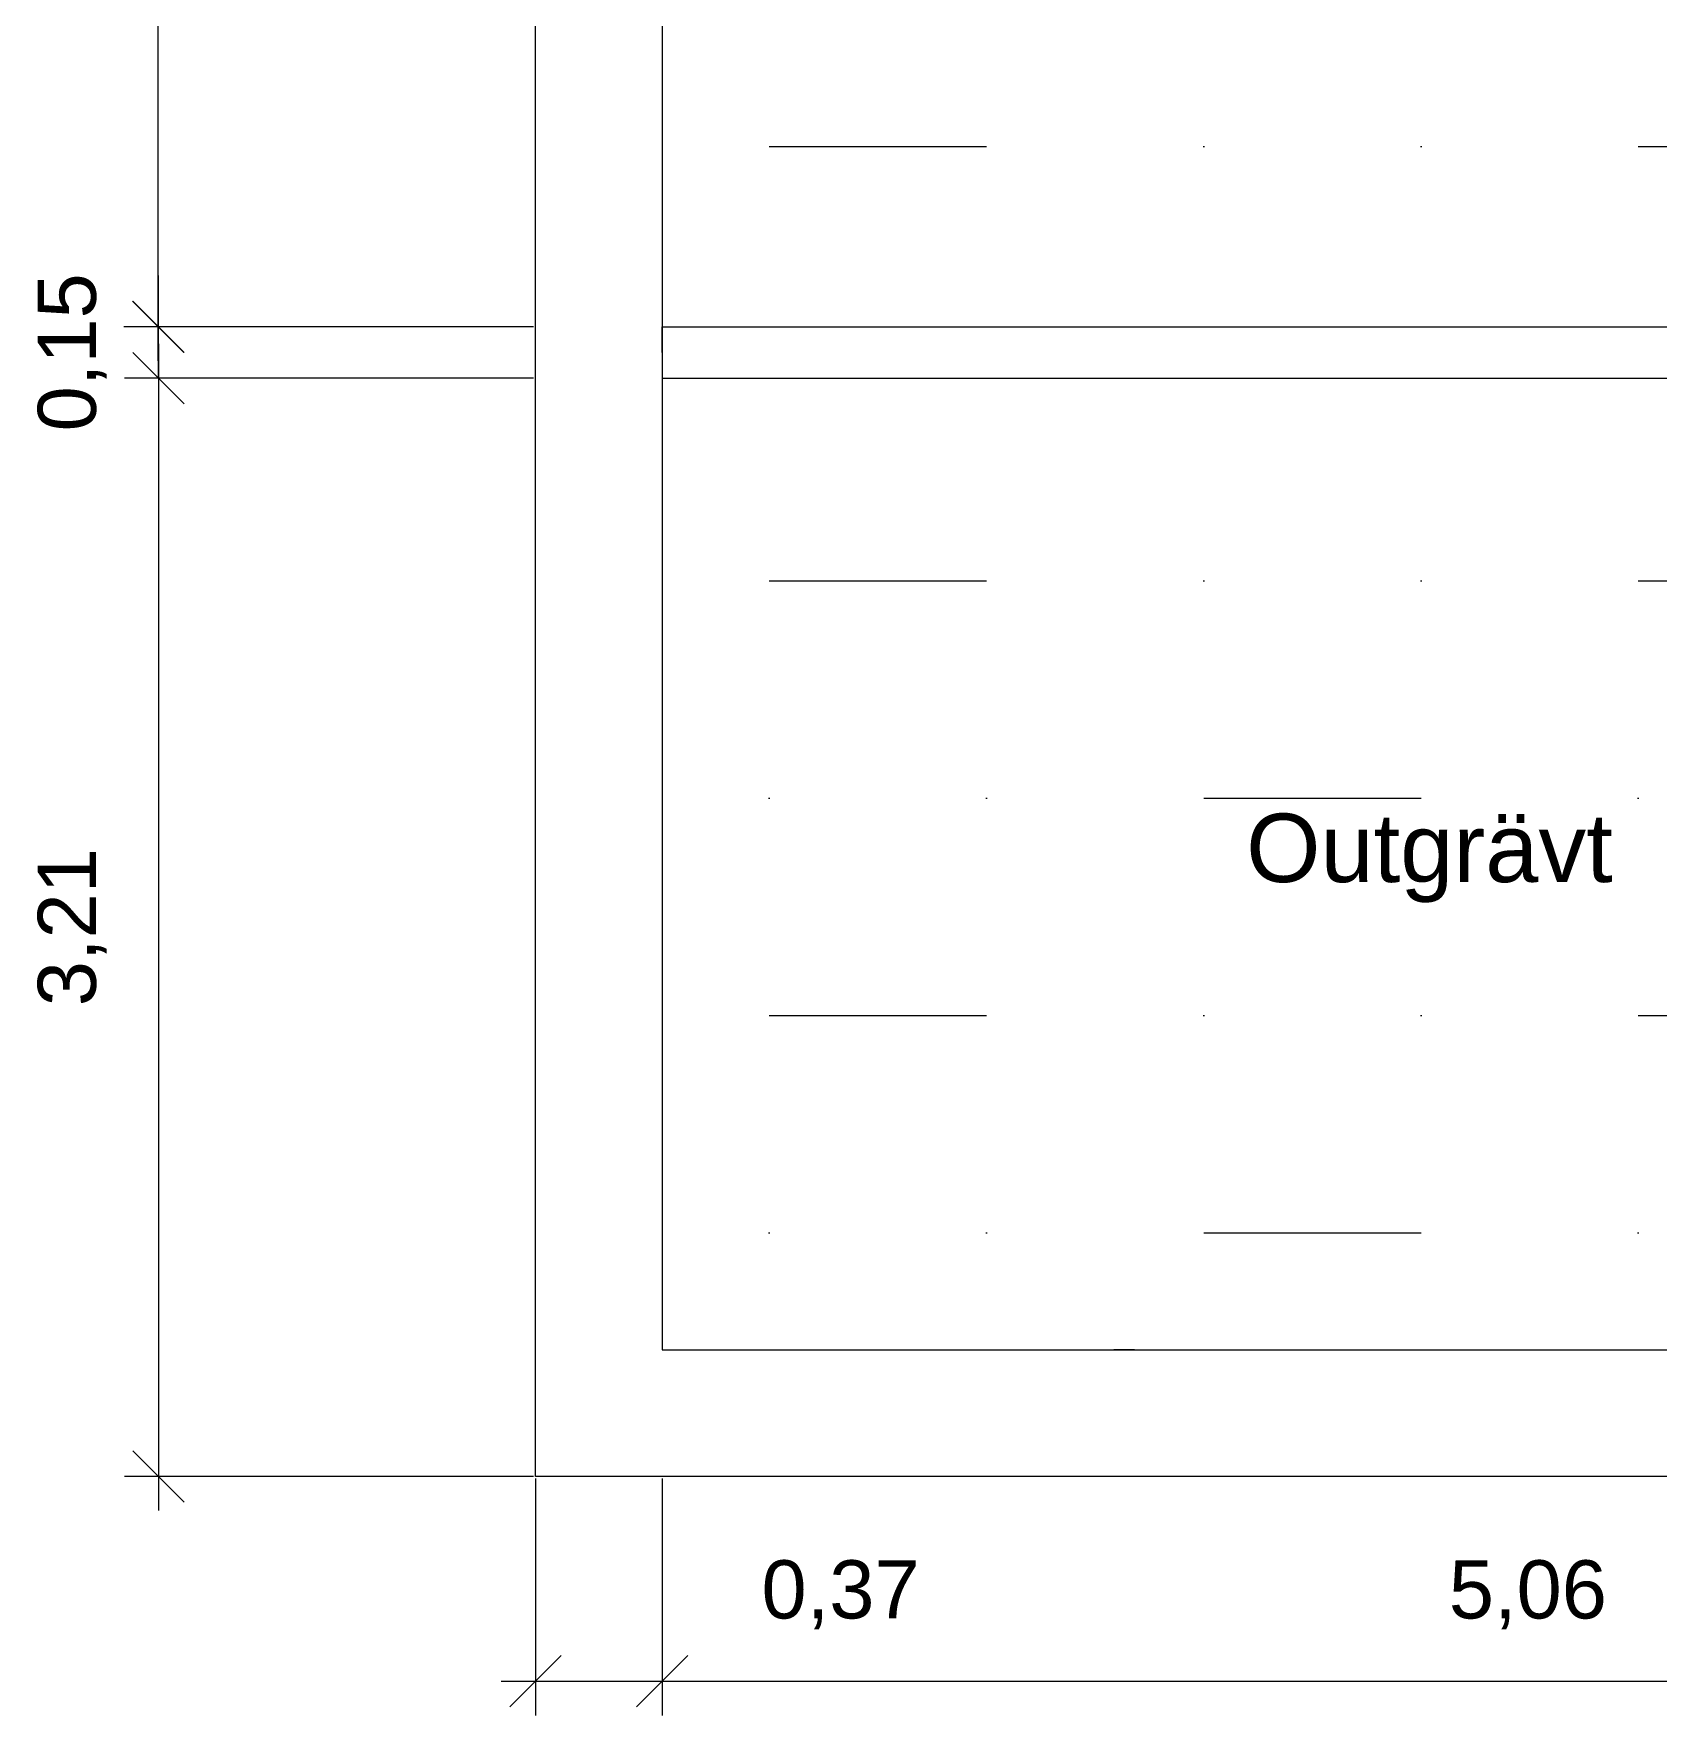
# Model space of a CAD drawing. Header units: millimetres. Extents: x -60009 to 113281, y -58228 to 411188.
# Drawn here: x 5472 to 10222, y -27502 to -22587 of the extents above; entities that cross this region are included whole.
import ezdxf

# ---------------------------------------------------------------- set-up
doc = ezdxf.new("R2010")
doc.units = ezdxf.units.MM
doc.layers.get('0').update_dxf_attribs({"color": 1})
for name, color, linetype in [('Grundritningar', 1, 'Continuous'), ('Mått', 4, 'Continuous'), ('Rumsangivelser', 7, 'Continuous')]:
    doc.layers.add(name, color=color, linetype=linetype)
doc.styles.get("Standard").update_dxf_attribs({"font": 'Arial.ttf', "height": 170})
doc.dimstyles.new('ISO-25', dxfattribs={"dimscale": 10, "dimtxt": 2.5, "dimasz": 15, "dimexe": 10, "dimexo": 0.625, "dimgap": 15, "dimtad": 1, "dimlfac": 0.001, "dimtxsty": 'Standard', "dimblk": 'OBLIQUE', "dimblk1": 'OBLIQUE', "dimblk2": 'OBLIQUE', "dimcen": 20, "dimdle": 10, "dimadec": 0, "dimazin": 0, "dimtfac": 1, "dimtmove": 0, "dimatfit": 3, "dimldrblk": 'OPEN90', "dimfxl": 1, "dimarcsym": 0})

# ---------------------------------------------------------------- blocks, each defined once
blk = doc.blocks.new('_Oblique')
at = {"color": 0, "linetype": 'ByBlock', "lineweight": -2}
blk.add_line((-0.5, -0.5), (0.5, 0.5), dxfattribs=at)
blk = doc.blocks.new('*D8')
at = {"layer": 'Defpoints', "color": 0, "transparency": 16777216}
for p in [(6938.2, -23593.1), (5836.9, -26803.1), (6938.2, -26803.1)]:
    blk.add_point(p, dxfattribs=at)
at = {"layer": 'Mått', "color": 0, "lineweight": -2, "transparency": 16777216}
for p, q in [((5836.9, -23493.1), (5836.9, -26903.1)), ((6932, -23593.1), (5736.9, -23593.1)), ((6932, -26803.1), (5736.9, -26803.1))]:
    blk.add_line(p, q, dxfattribs=at)
at = {"layer": 'Mått', "color": 0, "lineweight": -2, "transparency": 16777216, "xscale": 150, "yscale": 150, "zscale": 150}
for p, rotation in [((5836.9, -23593.1), 90), ((5836.9, -26803.1), 270)]:
    blk.add_blockref('_Oblique', p, dxfattribs=dict(at, rotation=rotation))
at = {"layer": 'Mått', "color": 0, "transparency": 16777216, "insert": (5584.5, -25198.1), "char_height": 170, "attachment_point": 5, "rotation": 90}
blk.add_mtext('3,21', dxfattribs=at)
blk = doc.blocks.new('_Open90')
at = {"color": 0, "linetype": 'ByBlock', "lineweight": -2}
for p, q in [((-0.5, 0.5), (0, 0)), ((0, 0), (-1, 0)), ((0, 0), (-0.5, -0.5))]:
    blk.add_line(p, q, dxfattribs=at)
blk = doc.blocks.new('*D11')
at = {"layer": 'Defpoints', "color": 0, "transparency": 16777216}
for p in [(6938.2, -26803.1), (7308.2, -26803.1), (7308.2, -27401.5)]:
    blk.add_point(p, dxfattribs=at)
at = {"layer": 'Mått', "color": 0, "lineweight": -2, "transparency": 16777216}
for p, q in [((6938.2, -26809.4), (6938.2, -27501.5)), ((7308.2, -26809.4), (7308.2, -27501.5)), ((6838.2, -27401.5), (7308.2, -27401.5)), ((7308.2, -27401.5), (8201.2, -27401.5))]:
    blk.add_line(p, q, dxfattribs=at)
at = {"layer": 'Mått', "color": 0, "lineweight": -2, "transparency": 16777216, "xscale": 150, "yscale": 150, "zscale": 150, "rotation": 180}
blk.add_blockref('_Oblique', (6938.2, -27401.5), dxfattribs=at)
at = {"layer": 'Mått', "color": 0, "lineweight": -2, "transparency": 16777216, "xscale": 150, "yscale": 150, "zscale": 150}
blk.add_blockref('_Oblique', (7308.2, -27401.5), dxfattribs=at)
at = {"layer": 'Mått', "color": 0, "transparency": 16777216, "insert": (7829.7, -27149.1), "char_height": 170, "attachment_point": 5}
blk.add_mtext('0,37', dxfattribs=at)
blk = doc.blocks.new('*D12')
at = {"layer": 'Defpoints', "color": 0, "transparency": 16777216}
for p in [(7308.2, -26803.1), (12368.2, -26803.1), (12368.2, -27401.5)]:
    blk.add_point(p, dxfattribs=at)
at = {"layer": 'Mått', "color": 0, "lineweight": -2, "transparency": 16777216}
for p, q in [((7308.2, -26809.4), (7308.2, -27501.5)), ((12368.2, -26809.4), (12368.2, -27501.5)), ((7208.2, -27401.5), (12468.2, -27401.5))]:
    blk.add_line(p, q, dxfattribs=at)
at = {"layer": 'Mått', "color": 0, "lineweight": -2, "transparency": 16777216, "xscale": 150, "yscale": 150, "zscale": 150, "rotation": 180}
blk.add_blockref('_Oblique', (7308.2, -27401.5), dxfattribs=at)
at = {"layer": 'Mått', "color": 0, "lineweight": -2, "transparency": 16777216, "xscale": 150, "yscale": 150, "zscale": 150}
blk.add_blockref('_Oblique', (12368.2, -27401.5), dxfattribs=at)
at = {"layer": 'Mått', "color": 0, "transparency": 16777216, "insert": (9838.2, -27149.1), "char_height": 170, "attachment_point": 5}
blk.add_mtext('5,06', dxfattribs=at)
blk = doc.blocks.new('*D21')
at = {"layer": 'Defpoints', "color": 0, "transparency": 16777216}
for p in [(5836.9, -23443.1), (6938.2, -23443.1), (6938.2, -23593.1)]:
    blk.add_point(p, dxfattribs=at)
at = {"layer": 'Mått', "color": 0, "lineweight": -2, "transparency": 16777216}
for p, q in [((5836.9, -23443.1), (5836.9, -23293.1)), ((6932, -23443.1), (5736.9, -23443.1)), ((5836.9, -23593.1), (5836.9, -23443.1)), ((6932, -23593.1), (5736.9, -23593.1)), ((5836.9, -23593.1), (5836.9, -23743.1))]:
    blk.add_line(p, q, dxfattribs=at)
at = {"layer": 'Mått', "color": 0, "lineweight": -2, "transparency": 16777216, "xscale": 150, "yscale": 150, "zscale": 150}
for p, rotation in [((5836.9, -23443.1), 270), ((5836.9, -23593.1), 90)]:
    blk.add_blockref('_Oblique', p, dxfattribs=dict(at, rotation=rotation))
at = {"layer": 'Mått', "color": 0, "transparency": 16777216, "insert": (5584.5, -23518.1), "char_height": 170, "attachment_point": 5, "rotation": 90}
blk.add_mtext('0,15', dxfattribs=at)
blk = doc.blocks.new('*D22')
at = {"layer": 'Defpoints', "color": 0, "transparency": 16777216}
for p in [(5835.6, -20603.1), (6938.2, -20603.1), (6938.2, -23443.1)]:
    blk.add_point(p, dxfattribs=at)
at = {"layer": 'Mått', "color": 0, "lineweight": -2, "transparency": 16777216}
for p, q in [((5835.6, -23543.1), (5835.6, -20503.1)), ((6932, -20603.1), (5735.6, -20603.1)), ((6932, -23443.1), (5735.6, -23443.1))]:
    blk.add_line(p, q, dxfattribs=at)
at = {"layer": 'Mått', "color": 0, "lineweight": -2, "transparency": 16777216, "xscale": 150, "yscale": 150, "zscale": 150}
for p, rotation in [((5835.6, -20603.1), 90), ((5835.6, -23443.1), 270)]:
    blk.add_blockref('_Oblique', p, dxfattribs=dict(at, rotation=rotation))
at = {"layer": 'Mått', "color": 0, "transparency": 16777216, "insert": (5583.2, -22023.1), "char_height": 170, "attachment_point": 5, "rotation": 90}
blk.add_mtext('2,84', dxfattribs=at)

msp = doc.modelspace()

# ---------------------------------------------------------------- hatches: boundary and pattern name
at = {"layer": 'Grundritningar'}
h = msp.add_hatch(dxfattribs=at)
h.set_pattern_fill('MUDST', color=256, scale=100)
h.set_pattern_definition([(0, (-5e-12, -17837.1), (1270, 635), [635, -635, 0, -635, 0, -635])])
h.paths.add_polyline_path([(7308.249, -20603.149), (7308.249, -23443.149), (11938.249, -23443.149), (11938.249, -20603.149)])
h.paths.add_polyline_path([(7308.249, -26433.149), (8688.249, -26433.149), (11938.249, -26433.149), (11938.249, -23593.149), (7308.249, -23593.149)])
h.paths.add_polyline_path([(8980.566, -22353.838), (10177.019, -22353.838), (10177.019, -21965.025), (8980.566, -21965.025)], flags=24)
h.paths.add_polyline_path([(8950.067, -25188.352), (10146.52, -25188.352), (10146.52, -24799.539), (8950.067, -24799.539)], flags=24)

# ---------------------------------------------------------------- linework, layer by layer
for p, q in [((7308.249, -20603.149), (7308.249, -26433.149)), ((7308.249, -23518.149), (7308.249, -23443.149)), ((7308.249, -23443.149), (11938.249, -23443.149)), ((7308.249, -23443.149), (7308.249, -23513.149)), ((7308.249, -23483.149), (7308.249, -23518.149)), ((7308.249, -23518.149), (7308.249, -23593.149)), ((7308.249, -23593.149), (11938.249, -23593.149)), ((7308.249, -25603.149), (7308.249, -25663.149)), ((7308.249, -26433.149), (8688.249, -26433.149)), ((8688.249, -26433.149), (8628.249, -26433.149)), ((8688.249, -26433.149), (11938.249, -26433.149))]:
    msp.add_line(p, q, dxfattribs=at)
for points in [[(8688.249, -26803.149), (6938.249, -26803.149), (6938.249, -20933.149)], [(12368.249, -26803.149), (8688.249, -26803.149)]]:
    msp.add_lwpolyline(points, dxfattribs=at)

# ---------------------------------------------------------------- texts
at = {"layer": 'Rumsangivelser'}
msp.add_text('Outgrävt', height=200, dxfattribs=at).set_placement((9014.869, -25066.251))

# ---------------------------------------------------------------- dimensions: what is measured, and where the dimension line sits
at = {"layer": 'Mått'}
for base, p1, p2, picture, middle in [((5835.599, -20603.149), (6938.249, -23443.149), (6938.249, -20603.149), '*D22', (5583.205, -22023.149)), ((5836.909, -26803.149), (6938.249, -23593.149), (6938.249, -26803.149), '*D8', (5584.515, -25198.149))]:
    dim = msp.add_linear_dim(base=base, p1=p1, p2=p2, angle=90, dimstyle='ISO-25', dxfattribs=at)
    dim.commit()
    dim.dimension.update_dxf_attribs({"geometry": picture, "text_midpoint": middle})
dim = msp.add_linear_dim(base=(5836.909, -23443.149), p1=(6938.249, -23593.149), p2=(6938.249, -23443.149), angle=90, dimstyle='ISO-25', dxfattribs=at)
dim.commit()
dim.dimension.update_dxf_attribs({"geometry": '*D21', "text_midpoint": (5836.909, -23518.149), "dimtype": 160})
for base, p1, p2, picture, middle in [((7308.249, -27401.504), (6938.249, -26803.149), (7308.249, -26803.149), '*D11', (7829.736, -27149.11)), ((12368.249, -27401.504), (7308.249, -26803.149), (12368.249, -26803.149), '*D12', (9838.249, -27149.11))]:
    dim = msp.add_linear_dim(base=base, p1=p1, p2=p2, dimstyle='ISO-25', dxfattribs=at)
    dim.commit()
    dim.dimension.update_dxf_attribs({"geometry": picture, "text_midpoint": middle})

doc.saveas('drawing.dxf')
